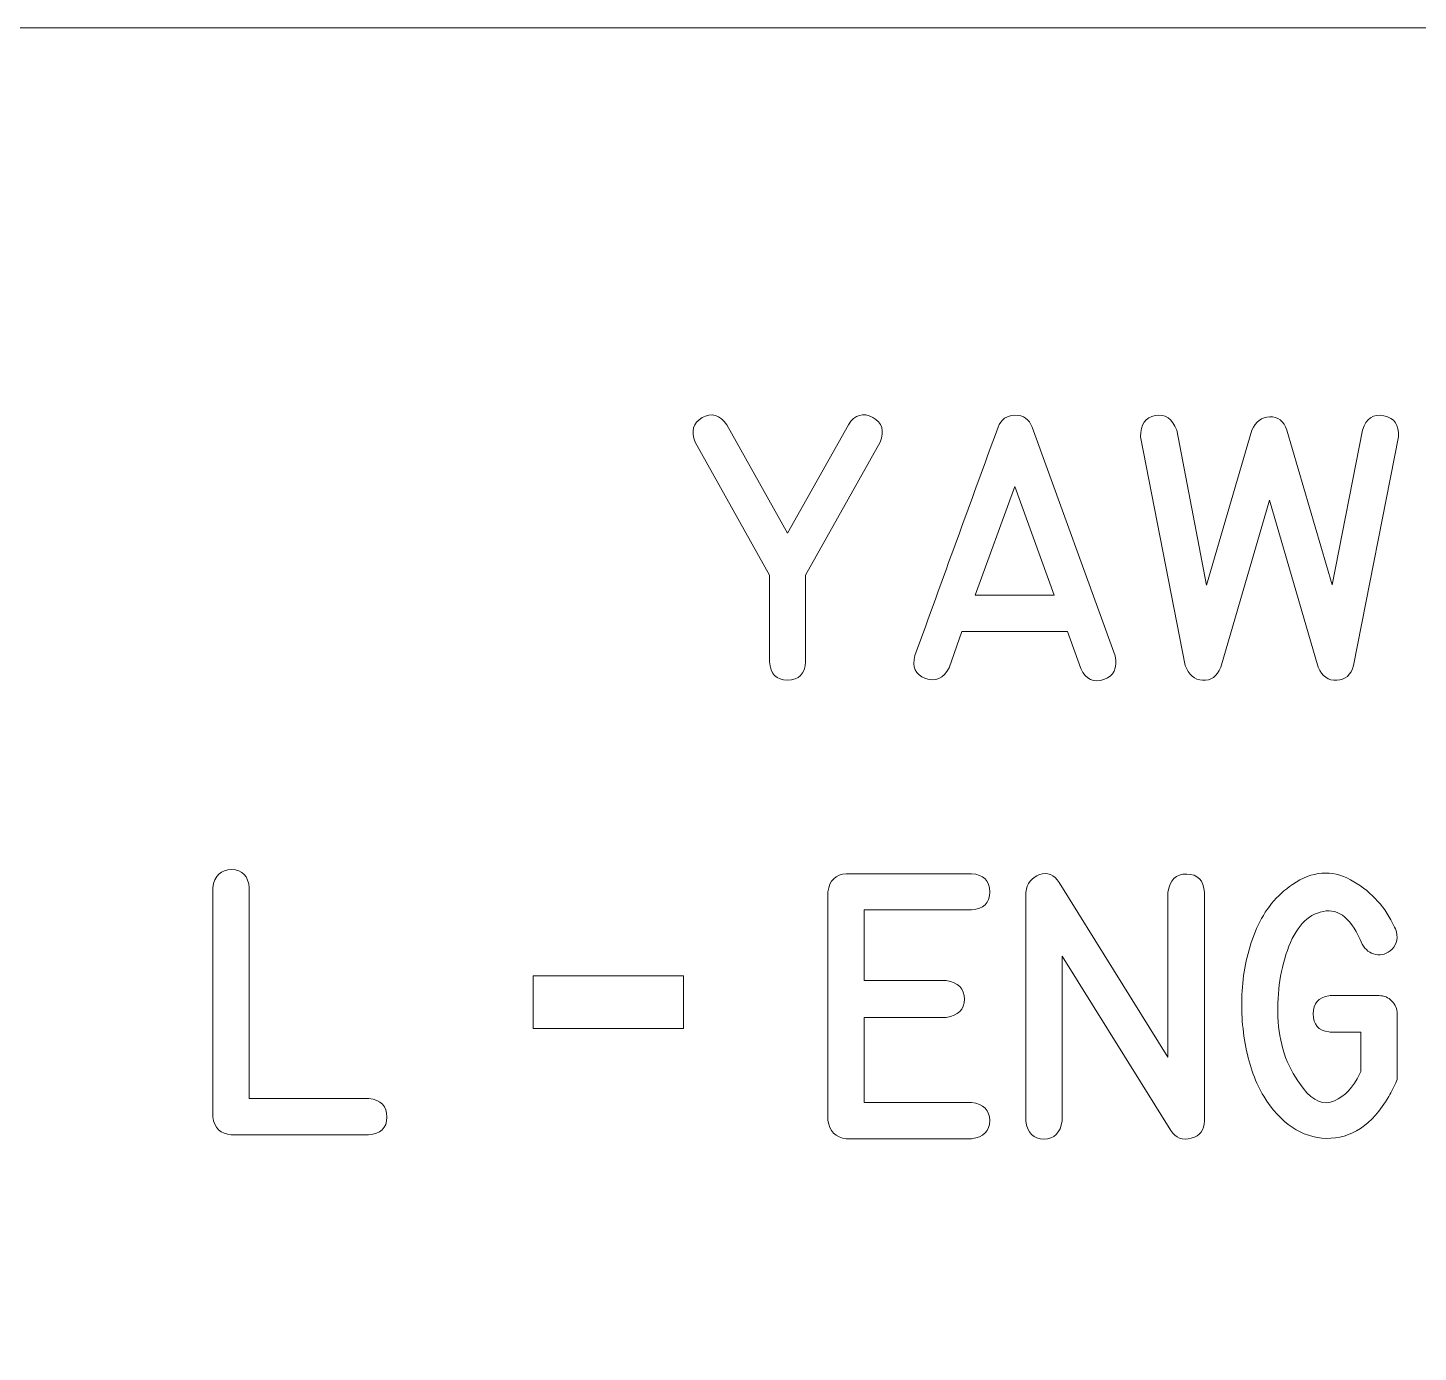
# Model space of a CAD drawing. Header units: millimetres. Extents: x -161 to 226, y -138 to 138.
# Drawn here: x -65.69 to -47.18, y 119.96 to 137.59 of the extents above; entities that cross this region are included whole.
import ezdxf

# ---------------------------------------------------------------- set-up
doc = ezdxf.new("R2010")
doc.units = ezdxf.units.MM
doc.header["$MEASUREMENT"] = 0

msp = doc.modelspace()

# ---------------------------------------------------------------- linework, layer by layer
at = {"color": 240, "lineweight": 9}
msp.add_lwpolyline([(-58.9649, 124.2693), (-56.9649, 124.2693), (-56.9649, 124.9693), (-58.9649, 124.9693), (-58.9649, 124.2693)], close=True, dxfattribs=at)
at = {"color": 250, "lineweight": 9}
msp.add_open_spline([(54.8058, 136.0871), (54.8056, 136.4852), (54.6472, 136.8669), (54.3655, 137.1482), (54.3655, 137.1482), (54.0839, 137.4295), (53.7039, 137.5874), (53.3058, 137.5871), (53.3058, 137.5871), (53.3058, 137.5871), (-88.1442, 137.5871), (-88.1442, 137.5871), (-88.1442, 137.5871), (-88.5422, 137.5869), (-88.9239, 137.4285), (-89.2052, 137.1468), (-89.2052, 137.1468), (-89.4865, 136.8652), (-89.6444, 136.4852), (-89.6442, 136.0871), (-89.6442, 136.0871), (-89.6442, 136.0871), (-89.6442, 131.5996), (-89.6442, 131.5996), (-89.6442, 131.5996), (-89.6439, 131.2015), (-89.4855, 130.8199), (-89.2039, 130.5386), (-89.2039, 130.5386), (-88.9222, 130.2573), (-88.5422, 130.0994), (-88.1442, 130.0996), (-88.1442, 130.0996), (-88.1442, 130.0996), (-85.6817, 130.0996), (-85.6817, 130.0996), (-85.6817, 130.0996), (-83.5381, 130.0996), (-81.5573, 128.956), (-80.4855, 127.0996), (-80.4855, 127.0996), (-79.4137, 125.2432), (-79.4137, 122.956), (-80.4855, 121.0996), (-80.4855, 121.0996), (-81.5573, 119.2432), (-83.5381, 118.0996), (-85.6817, 118.0996), (-85.6817, 118.0996), (-85.6817, 118.0996), (-88.1442, 118.0996), (-88.1442, 118.0996), (-88.1442, 118.0996), (-88.5422, 118.0994), (-88.9239, 117.941), (-89.2052, 117.6593), (-89.2052, 117.6593), (-89.4865, 117.3777), (-89.6444, 116.9977), (-89.6442, 116.5996), (-89.6442, 116.5996), (-89.6442, 116.5996), (-89.6442, 74.4496), (-89.6442, 74.4496), (-89.6442, 74.4496), (-89.6439, 74.0515), (-89.4855, 73.6699), (-89.2039, 73.3886), (-89.2039, 73.3886), (-88.9222, 73.1073), (-88.5422, 72.9494), (-88.1442, 72.9496), (-88.1442, 72.9496), (-88.1442, 72.9496), (-85.6817, 72.9496), (-85.6817, 72.9496), (-85.6817, 72.9496), (-83.5381, 72.9496), (-81.5573, 71.806), (-80.4855, 69.9496), (-80.4855, 69.9496), (-79.4137, 68.0932), (-79.4137, 65.806), (-80.4855, 63.9496), (-80.4855, 63.9496), (-81.5573, 62.0932), (-83.5381, 60.9496), (-85.6817, 60.9496), (-85.6817, 60.9496), (-85.6817, 60.9496), (-88.1442, 60.9496), (-88.1442, 60.9496), (-88.1442, 60.9496), (-88.5422, 60.9494), (-88.9239, 60.791), (-89.2052, 60.5093), (-89.2052, 60.5093), (-89.4865, 60.2277), (-89.6444, 59.8477), (-89.6442, 59.4496), (-89.6442, 59.4496), (-89.6442, 59.4496), (-89.6442, 54.9621), (-89.6442, 54.9621), (-89.6442, 54.9621), (-89.6439, 54.564), (-89.4855, 54.1824), (-89.2039, 53.9011), (-89.2039, 53.9011), (-88.9222, 53.6198), (-88.5422, 53.4619), (-88.1442, 53.4621), (-88.1442, 53.4621), (-88.1442, 53.4621), (53.3058, 53.4621), (53.3058, 53.4621), (53.3058, 53.4621), (53.7039, 53.4624), (54.0856, 53.6208), (54.3669, 53.9024), (54.3669, 53.9024), (54.6482, 54.1841), (54.8061, 54.564), (54.8058, 54.9621), (54.8058, 54.9621), (54.8058, 54.9621), (54.8058, 59.4496), (54.8058, 59.4496), (54.8058, 59.4496), (54.8056, 59.8477), (54.6472, 60.2294), (54.3655, 60.5107), (54.3655, 60.5107), (54.0839, 60.792), (53.7039, 60.9499), (53.3058, 60.9496), (53.3058, 60.9496), (53.3058, 60.9496), (50.8433, 60.9496), (50.8433, 60.9496), (50.8433, 60.9496), (48.6997, 60.9496), (46.719, 62.0932), (45.6472, 63.9496), (45.6472, 63.9496), (44.5754, 65.806), (44.5754, 68.0932), (45.6472, 69.9496), (45.6472, 69.9496), (46.719, 71.806), (48.6997, 72.9496), (50.8433, 72.9496), (50.8433, 72.9496), (50.8433, 72.9496), (53.3058, 72.9496), (53.3058, 72.9496), (53.3058, 72.9496), (53.7039, 72.9499), (54.0856, 73.1083), (54.3669, 73.3899), (54.3669, 73.3899), (54.6482, 73.6716), (54.8061, 74.0515), (54.8058, 74.4496), (54.8058, 74.4496), (54.8058, 74.4496), (54.8058, 116.5996), (54.8058, 116.5996), (54.8058, 116.5996), (54.8056, 116.9977), (54.6472, 117.3794), (54.3655, 117.6607), (54.3655, 117.6607), (54.0839, 117.942), (53.7039, 118.0999), (53.3058, 118.0996), (53.3058, 118.0996), (53.3058, 118.0996), (50.8433, 118.0996), (50.8433, 118.0996), (50.8433, 118.0996), (48.6997, 118.0996), (46.719, 119.2432), (45.6472, 121.0996), (45.6472, 121.0996), (44.5754, 122.956), (44.5754, 125.2432), (45.6472, 127.0996), (45.6472, 127.0996), (46.719, 128.956), (48.6997, 130.0996), (50.8433, 130.0996), (50.8433, 130.0996), (50.8433, 130.0996), (53.3058, 130.0996), (53.3058, 130.0996), (53.3058, 130.0996), (53.7039, 130.0999), (54.0856, 130.2583), (54.3669, 130.5399), (54.3669, 130.5399), (54.6482, 130.8216), (54.8061, 131.2015), (54.8058, 131.5996), (54.8058, 131.5996), (54.8058, 131.5996), (54.8058, 136.0871), (54.8058, 136.0871)], degree=3, knots=[0, 0, 0, 0, 0.0188679, 0.0188679, 0.0188679, 0.0188679, 0.0377358, 0.0377358, 0.0377358, 0.0377358, 0.0566038, 0.0566038, 0.0566038, 0.0566038, 0.0754717, 0.0754717, 0.0754717, 0.0754717, 0.0943396, 0.0943396, 0.0943396, 0.0943396, 0.1132075, 0.1132075, 0.1132075, 0.1132075, 0.1320755, 0.1320755, 0.1320755, 0.1320755, 0.1509434, 0.1509434, 0.1509434, 0.1509434, 0.1698113, 0.1698113, 0.1698113, 0.1698113, 0.1886792, 0.1886792, 0.1886792, 0.1886792, 0.2075472, 0.2075472, 0.2075472, 0.2075472, 0.2264151, 0.2264151, 0.2264151, 0.2264151, 0.245283, 0.245283, 0.245283, 0.245283, 0.2641509, 0.2641509, 0.2641509, 0.2641509, 0.2830189, 0.2830189, 0.2830189, 0.2830189, 0.3018868, 0.3018868, 0.3018868, 0.3018868, 0.3207547, 0.3207547, 0.3207547, 0.3207547, 0.3396226, 0.3396226, 0.3396226, 0.3396226, 0.3584906, 0.3584906, 0.3584906, 0.3584906, 0.3773585, 0.3773585, 0.3773585, 0.3773585, 0.3962264, 0.3962264, 0.3962264, 0.3962264, 0.4150943, 0.4150943, 0.4150943, 0.4150943, 0.4339623, 0.4339623, 0.4339623, 0.4339623, 0.4528302, 0.4528302, 0.4528302, 0.4528302, 0.4716981, 0.4716981, 0.4716981, 0.4716981, 0.490566, 0.490566, 0.490566, 0.490566, 0.509434, 0.509434, 0.509434, 0.509434, 0.5283019, 0.5283019, 0.5283019, 0.5283019, 0.5471698, 0.5471698, 0.5471698, 0.5471698, 0.5660377, 0.5660377, 0.5660377, 0.5660377, 0.5849057, 0.5849057, 0.5849057, 0.5849057, 0.6037736, 0.6037736, 0.6037736, 0.6037736, 0.6226415, 0.6226415, 0.6226415, 0.6226415, 0.6415094, 0.6415094, 0.6415094, 0.6415094, 0.6603774, 0.6603774, 0.6603774, 0.6603774, 0.6792453, 0.6792453, 0.6792453, 0.6792453, 0.6981132, 0.6981132, 0.6981132, 0.6981132, 0.7169811, 0.7169811, 0.7169811, 0.7169811, 0.7358491, 0.7358491, 0.7358491, 0.7358491, 0.754717, 0.754717, 0.754717, 0.754717, 0.7735849, 0.7735849, 0.7735849, 0.7735849, 0.7924528, 0.7924528, 0.7924528, 0.7924528, 0.8113208, 0.8113208, 0.8113208, 0.8113208, 0.8301887, 0.8301887, 0.8301887, 0.8301887, 0.8490566, 0.8490566, 0.8490566, 0.8490566, 0.8679245, 0.8679245, 0.8679245, 0.8679245, 0.8867925, 0.8867925, 0.8867925, 0.8867925, 0.9056604, 0.9056604, 0.9056604, 0.9056604, 0.9245283, 0.9245283, 0.9245283, 0.9245283, 0.9433962, 0.9433962, 0.9433962, 0.9433962, 0.9622642, 0.9622642, 0.9622642, 0.9622642, 1, 1, 1, 1], dxfattribs=at)
at = {"color": 240, "lineweight": 9}
for points, knots in [([(-54.7687, 132.3043), (-54.6793, 132.4389), (-54.5711, 132.4707), (-54.4441, 132.4007), (-54.4441, 132.4007), (-54.3171, 132.3307), (-54.2848, 132.2214), (-54.3465, 132.072), (-54.3465, 132.072), (-54.3465, 132.072), (-55.3372, 130.3029), (-55.3372, 130.3029), (-55.3372, 130.3029), (-55.3372, 130.3029), (-55.3372, 129.1505), (-55.3372, 129.1505), (-55.3372, 129.1505), (-55.3478, 128.9877), (-55.4278, 128.9059), (-55.5777, 128.9059), (-55.5777, 128.9059), (-55.7276, 128.9059), (-55.8076, 128.9877), (-55.8176, 129.1505), (-55.8176, 129.1505), (-55.8176, 129.1505), (-55.8176, 130.3029), (-55.8176, 130.3029), (-55.8176, 130.3029), (-55.8176, 130.3029), (-56.8065, 132.072), (-56.8065, 132.072), (-56.8065, 132.072), (-56.8677, 132.2202), (-56.8365, 132.329), (-56.7136, 132.3984), (-56.7136, 132.3984), (-56.5908, 132.4677), (-56.4808, 132.4366), (-56.3844, 132.3043), (-56.3844, 132.3043), (-56.3844, 132.3043), (-55.5765, 130.8609), (-55.5765, 130.8609), (-55.5765, 130.8609), (-55.5765, 130.8609), (-54.7687, 132.3043), (-54.7687, 132.3043)], [0, 0, 0, 0, 0.0769231, 0.0769231, 0.0769231, 0.0769231, 0.1538462, 0.1538462, 0.1538462, 0.1538462, 0.2307692, 0.2307692, 0.2307692, 0.2307692, 0.3076923, 0.3076923, 0.3076923, 0.3076923, 0.3846154, 0.3846154, 0.3846154, 0.3846154, 0.4615385, 0.4615385, 0.4615385, 0.4615385, 0.5384615, 0.5384615, 0.5384615, 0.5384615, 0.6153846, 0.6153846, 0.6153846, 0.6153846, 0.6923077, 0.6923077, 0.6923077, 0.6923077, 0.7692308, 0.7692308, 0.7692308, 0.7692308, 0.8461538, 0.8461538, 0.8461538, 0.8461538, 1, 1, 1, 1]), ([(-53.8815, 129.2346), (-53.698, 129.7414), (-53.514, 130.2476), (-53.33, 130.7533), (-53.33, 130.7533), (-53.1453, 131.2589), (-52.9607, 131.7651), (-52.7761, 132.2714), (-52.7761, 132.2714), (-52.7379, 132.376), (-52.6626, 132.4289), (-52.5503, 132.4301), (-52.5503, 132.4301), (-52.4374, 132.4313), (-52.3616, 132.3784), (-52.3228, 132.2714), (-52.3228, 132.2714), (-52.3228, 132.2714), (-51.2186, 129.2264), (-51.2186, 129.2264), (-51.2186, 129.2264), (-51.1845, 129.0641), (-51.2339, 128.96), (-51.3668, 128.913), (-51.3668, 128.913), (-51.5003, 128.8654), (-51.6026, 128.9142), (-51.6755, 129.0576), (-51.6755, 129.0576), (-51.6755, 129.0576), (-51.8524, 129.5503), (-51.8524, 129.5503), (-51.8524, 129.5503), (-51.8524, 129.5503), (-53.2565, 129.5503), (-53.2565, 129.5503), (-53.2565, 129.5503), (-53.2565, 129.5503), (-53.4287, 129.0694), (-53.4287, 129.0694), (-53.4287, 129.0694), (-53.5022, 128.9247), (-53.6069, 128.8777), (-53.7421, 128.9277), (-53.7421, 128.9277), (-53.8779, 128.9771), (-53.9244, 129.08), (-53.8815, 129.2346)], [0, 0, 0, 0, 0.0769231, 0.0769231, 0.0769231, 0.0769231, 0.1538462, 0.1538462, 0.1538462, 0.1538462, 0.2307692, 0.2307692, 0.2307692, 0.2307692, 0.3076923, 0.3076923, 0.3076923, 0.3076923, 0.3846154, 0.3846154, 0.3846154, 0.3846154, 0.4615385, 0.4615385, 0.4615385, 0.4615385, 0.5384615, 0.5384615, 0.5384615, 0.5384615, 0.6153846, 0.6153846, 0.6153846, 0.6153846, 0.6923077, 0.6923077, 0.6923077, 0.6923077, 0.7692308, 0.7692308, 0.7692308, 0.7692308, 0.8461538, 0.8461538, 0.8461538, 0.8461538, 1, 1, 1, 1]), ([(-48.9298, 132.2337), (-48.9298, 132.2337), (-48.3265, 130.1735), (-48.3265, 130.1735), (-48.3265, 130.1735), (-48.3265, 130.1735), (-47.9238, 132.2337), (-47.9238, 132.2337), (-47.9238, 132.2337), (-47.8756, 132.3889), (-47.7809, 132.4519), (-47.6404, 132.423), (-47.6404, 132.423), (-47.4993, 132.3942), (-47.4352, 132.3008), (-47.4464, 132.1426), (-47.4464, 132.1426), (-47.4464, 132.1426), (-48.0425, 129.1005), (-48.0425, 129.1005), (-48.0425, 129.1005), (-48.079, 128.973), (-48.1543, 128.9071), (-48.2671, 128.9024), (-48.2671, 128.9024), (-48.38, 128.8977), (-48.4623, 128.9559), (-48.5129, 129.0764), (-48.5129, 129.0764), (-48.5129, 129.0764), (-49.1638, 131.2983), (-49.1638, 131.2983), (-49.1638, 131.2983), (-49.1638, 131.2983), (-49.8099, 129.0764), (-49.8099, 129.0764), (-49.8099, 129.0764), (-49.8622, 128.9524), (-49.9434, 128.8942), (-50.0527, 128.9024), (-50.0527, 128.9024), (-50.1615, 128.9106), (-50.2385, 128.9765), (-50.2832, 129.1005), (-50.2832, 129.1005), (-50.2832, 129.1005), (-50.8794, 132.1426), (-50.8794, 132.1426), (-50.8794, 132.1426), (-50.8794, 132.3066), (-50.8141, 132.4013), (-50.683, 132.426), (-50.683, 132.426), (-50.5519, 132.4507), (-50.4567, 132.3866), (-50.3973, 132.2337), (-50.3973, 132.2337), (-50.3973, 132.2337), (-49.9992, 130.17), (-49.9992, 130.17), (-49.9992, 130.17), (-49.9992, 130.17), (-49.3966, 132.2337), (-49.3966, 132.2337), (-49.3966, 132.2337), (-49.3472, 132.3472), (-49.2678, 132.406), (-49.1596, 132.4095), (-49.1596, 132.4095), (-49.0509, 132.413), (-48.9744, 132.3543), (-48.9298, 132.2337)], [0, 0, 0, 0, 0.0526316, 0.0526316, 0.0526316, 0.0526316, 0.1052632, 0.1052632, 0.1052632, 0.1052632, 0.1578947, 0.1578947, 0.1578947, 0.1578947, 0.2105263, 0.2105263, 0.2105263, 0.2105263, 0.2631579, 0.2631579, 0.2631579, 0.2631579, 0.3157895, 0.3157895, 0.3157895, 0.3157895, 0.3684211, 0.3684211, 0.3684211, 0.3684211, 0.4210526, 0.4210526, 0.4210526, 0.4210526, 0.4736842, 0.4736842, 0.4736842, 0.4736842, 0.5263158, 0.5263158, 0.5263158, 0.5263158, 0.5789474, 0.5789474, 0.5789474, 0.5789474, 0.6315789, 0.6315789, 0.6315789, 0.6315789, 0.6842105, 0.6842105, 0.6842105, 0.6842105, 0.7368421, 0.7368421, 0.7368421, 0.7368421, 0.7894737, 0.7894737, 0.7894737, 0.7894737, 0.8421053, 0.8421053, 0.8421053, 0.8421053, 0.8947368, 0.8947368, 0.8947368, 0.8947368, 1, 1, 1, 1]), ([(-52.0282, 130.0342), (-52.0282, 130.0342), (-52.5521, 131.4811), (-52.5521, 131.4811), (-52.5521, 131.4811), (-52.5521, 131.4811), (-53.0789, 130.0342), (-53.0789, 130.0342), (-53.0789, 130.0342), (-53.0789, 130.0342), (-52.0282, 130.0342), (-52.0282, 130.0342)], [0, 0, 0, 0, 0.25, 0.25, 0.25, 0.25, 0.5, 0.5, 0.5, 0.5, 1, 1, 1, 1]), ([(-52.5521, 131.4811), (-52.5521, 131.4811), (-52.0282, 130.0342), (-52.0282, 130.0342), (-52.0282, 130.0342), (-52.0282, 130.0342), (-52.5521, 131.4811), (-52.5521, 131.4811)], [0, 0, 0, 0, 0.3333333, 0.3333333, 0.3333333, 0.3333333, 1, 1, 1, 1]), ([(-62.9844, 122.8537), (-63.1255, 122.8631), (-63.2072, 122.9425), (-63.229, 123.093), (-63.229, 123.093), (-63.229, 123.093), (-63.229, 126.1386), (-63.229, 126.1386), (-63.229, 126.1386), (-63.2049, 126.3038), (-63.1208, 126.385), (-62.9774, 126.3826), (-62.9774, 126.3826), (-62.8339, 126.3797), (-62.7557, 126.2979), (-62.7434, 126.1386), (-62.7434, 126.1386), (-62.7434, 126.1386), (-62.7434, 123.3347), (-62.7434, 123.3347), (-62.7434, 123.3347), (-62.7434, 123.3347), (-61.1535, 123.3359), (-61.1535, 123.3359), (-61.1535, 123.3359), (-60.9901, 123.3176), (-60.9095, 123.2353), (-60.9113, 123.0889), (-60.9113, 123.0889), (-60.9131, 122.9425), (-60.9942, 122.8643), (-61.1553, 122.8537), (-61.1553, 122.8537), (-61.1553, 122.8537), (-62.9844, 122.8537), (-62.9844, 122.8537)], [0, 0, 0, 0, 0.1, 0.1, 0.1, 0.1, 0.2, 0.2, 0.2, 0.2, 0.3, 0.3, 0.3, 0.3, 0.4, 0.4, 0.4, 0.4, 0.5, 0.5, 0.5, 0.5, 0.6, 0.6, 0.6, 0.6, 0.7, 0.7, 0.7, 0.7, 0.8, 0.8, 0.8, 0.8, 1, 1, 1, 1]), ([(-53.1286, 125.8476), (-53.1286, 125.8476), (-54.5567, 125.8476), (-54.5567, 125.8476), (-54.5567, 125.8476), (-54.5567, 125.8476), (-54.5567, 124.9052), (-54.5567, 124.9052), (-54.5567, 124.9052), (-54.5567, 124.9052), (-53.4678, 124.9052), (-53.4678, 124.9052), (-53.4678, 124.9052), (-53.305, 124.8811), (-53.2238, 124.7993), (-53.2244, 124.66), (-53.2244, 124.66), (-53.225, 124.5201), (-53.3061, 124.4389), (-53.4678, 124.416), (-53.4678, 124.416), (-53.4678, 124.416), (-54.5567, 124.416), (-54.5567, 124.416), (-54.5567, 124.416), (-54.5567, 124.416), (-54.5567, 123.2842), (-54.5567, 123.2842), (-54.5567, 123.2842), (-54.5567, 123.2842), (-53.1286, 123.2842), (-53.1286, 123.2842), (-53.1286, 123.2842), (-52.9669, 123.2601), (-52.8858, 123.1795), (-52.8858, 123.0414), (-52.8858, 123.0414), (-52.8858, 122.9038), (-52.9669, 122.8232), (-53.1286, 122.8003), (-53.1286, 122.8003), (-53.1286, 122.8003), (-54.796, 122.8003), (-54.796, 122.8003), (-54.796, 122.8003), (-54.9395, 122.8185), (-55.0212, 122.9003), (-55.0406, 123.0449), (-55.0406, 123.0449), (-55.0406, 123.0449), (-55.0406, 126.0869), (-55.0406, 126.0869), (-55.0406, 126.0869), (-55.0188, 126.2386), (-54.9371, 126.3186), (-54.796, 126.328), (-54.796, 126.328), (-54.796, 126.328), (-53.1286, 126.328), (-53.1286, 126.328), (-53.1286, 126.328), (-52.9669, 126.3157), (-52.8858, 126.2345), (-52.8864, 126.0858), (-52.8864, 126.0858), (-52.8869, 125.937), (-52.9681, 125.8576), (-53.1286, 125.8476)], [0, 0, 0, 0, 0.0555556, 0.0555556, 0.0555556, 0.0555556, 0.1111111, 0.1111111, 0.1111111, 0.1111111, 0.1666667, 0.1666667, 0.1666667, 0.1666667, 0.2222222, 0.2222222, 0.2222222, 0.2222222, 0.2777778, 0.2777778, 0.2777778, 0.2777778, 0.3333333, 0.3333333, 0.3333333, 0.3333333, 0.3888889, 0.3888889, 0.3888889, 0.3888889, 0.4444444, 0.4444444, 0.4444444, 0.4444444, 0.5, 0.5, 0.5, 0.5, 0.5555556, 0.5555556, 0.5555556, 0.5555556, 0.6111111, 0.6111111, 0.6111111, 0.6111111, 0.6666667, 0.6666667, 0.6666667, 0.6666667, 0.7222222, 0.7222222, 0.7222222, 0.7222222, 0.7777778, 0.7777778, 0.7777778, 0.7777778, 0.8333333, 0.8333333, 0.8333333, 0.8333333, 0.8888889, 0.8888889, 0.8888889, 0.8888889, 1, 1, 1, 1]), ([(-50.0284, 123.0378), (-50.0284, 122.9173), (-50.0866, 122.8409), (-50.203, 122.8079), (-50.203, 122.8079), (-50.32, 122.7756), (-50.4099, 122.8097), (-50.4746, 122.9108), (-50.4746, 122.9108), (-50.4746, 122.9108), (-51.9216, 125.2309), (-51.9216, 125.2309), (-51.9216, 125.2309), (-51.9216, 125.2309), (-51.9216, 123.0378), (-51.9216, 123.0378), (-51.9216, 123.0378), (-51.9468, 122.8773), (-52.028, 122.7968), (-52.165, 122.7968), (-52.165, 122.7968), (-52.3025, 122.7968), (-52.3831, 122.8773), (-52.4072, 123.0378), (-52.4072, 123.0378), (-52.4072, 123.0378), (-52.4072, 126.0799), (-52.4072, 126.0799), (-52.4072, 126.0799), (-52.3901, 126.1992), (-52.329, 126.278), (-52.2238, 126.3162), (-52.2238, 126.3162), (-52.1185, 126.3539), (-52.0309, 126.318), (-51.9609, 126.2092), (-51.9609, 126.2092), (-51.9609, 126.2092), (-50.514, 123.8857), (-50.514, 123.8857), (-50.514, 123.8857), (-50.514, 123.8857), (-50.514, 126.0799), (-50.514, 126.0799), (-50.514, 126.0799), (-50.4922, 126.2439), (-50.4088, 126.3256), (-50.2635, 126.3239), (-50.2635, 126.3239), (-50.1183, 126.3221), (-50.0401, 126.241), (-50.0284, 126.0799), (-50.0284, 126.0799), (-50.0284, 126.0799), (-50.0284, 123.0378), (-50.0284, 123.0378)], [0, 0, 0, 0, 0.0666667, 0.0666667, 0.0666667, 0.0666667, 0.1333333, 0.1333333, 0.1333333, 0.1333333, 0.2, 0.2, 0.2, 0.2, 0.2666667, 0.2666667, 0.2666667, 0.2666667, 0.3333333, 0.3333333, 0.3333333, 0.3333333, 0.4, 0.4, 0.4, 0.4, 0.4666667, 0.4666667, 0.4666667, 0.4666667, 0.5333333, 0.5333333, 0.5333333, 0.5333333, 0.6, 0.6, 0.6, 0.6, 0.6666667, 0.6666667, 0.6666667, 0.6666667, 0.7333333, 0.7333333, 0.7333333, 0.7333333, 0.8, 0.8, 0.8, 0.8, 0.8666667, 0.8666667, 0.8666667, 0.8666667, 1, 1, 1, 1]), ([(-48.3556, 124.2214), (-48.3556, 124.2214), (-48.3709, 124.2231), (-48.3709, 124.2231), (-48.3709, 124.2231), (-48.5115, 124.2402), (-48.5814, 124.3202), (-48.5814, 124.4624), (-48.5814, 124.4624), (-48.5814, 124.6047), (-48.5115, 124.6847), (-48.3709, 124.7017), (-48.3709, 124.7017), (-48.3709, 124.7017), (-48.3556, 124.7053), (-48.3556, 124.7053), (-48.3556, 124.7053), (-48.3556, 124.7053), (-48.3404, 124.7053), (-48.3404, 124.7053), (-48.3404, 124.7053), (-48.3404, 124.7053), (-47.7048, 124.7053), (-47.7048, 124.7053), (-47.7048, 124.7053), (-47.6378, 124.7053), (-47.5807, 124.6817), (-47.5331, 124.6341), (-47.5331, 124.6341), (-47.4855, 124.5865), (-47.462, 124.5289), (-47.462, 124.4624), (-47.462, 124.4624), (-47.462, 124.4624), (-47.462, 123.5893), (-47.462, 123.5893), (-47.462, 123.5893), (-47.462, 123.5893), (-47.4825, 123.5446), (-47.4825, 123.5446), (-47.4825, 123.5446), (-47.4825, 123.5446), (-47.4943, 123.517), (-47.4943, 123.517), (-47.4943, 123.517), (-47.4943, 123.517), (-47.5066, 123.4911), (-47.5066, 123.4911), (-47.5066, 123.4911), (-47.5066, 123.4911), (-47.5202, 123.4653), (-47.5202, 123.4653), (-47.5202, 123.4653), (-47.5202, 123.4653), (-47.5343, 123.4394), (-47.5343, 123.4394), (-47.5343, 123.4394), (-47.5343, 123.4394), (-47.546, 123.4135), (-47.546, 123.4135), (-47.546, 123.4135), (-47.546, 123.4135), (-47.5602, 123.3877), (-47.5602, 123.3877), (-47.5602, 123.3877), (-47.5602, 123.3877), (-47.5754, 123.3618), (-47.5754, 123.3618), (-47.5754, 123.3618), (-47.7983, 122.9832), (-48.0752, 122.7979), (-48.4056, 122.8062), (-48.4056, 122.8062), (-48.7366, 122.815), (-49.0142, 123.002), (-49.2393, 123.3671), (-49.2393, 123.3671), (-49.3463, 123.5405), (-49.4251, 123.7575), (-49.4769, 124.0191), (-49.4769, 124.0191), (-49.5286, 124.2802), (-49.5445, 124.5471), (-49.5233, 124.8199), (-49.5233, 124.8199), (-49.5027, 125.0927), (-49.4392, 125.352), (-49.3334, 125.5984), (-49.3334, 125.5984), (-49.227, 125.8447), (-49.0682, 126.0405), (-48.8572, 126.1851), (-48.8572, 126.1851), (-48.5926, 126.3645), (-48.3357, 126.385), (-48.0852, 126.248), (-48.0852, 126.248), (-47.8347, 126.1105), (-47.6478, 125.9182), (-47.5237, 125.6701), (-47.5237, 125.6701), (-47.5237, 125.6701), (-47.5102, 125.6425), (-47.5102, 125.6425), (-47.5102, 125.6425), (-47.5102, 125.6425), (-47.4996, 125.6183), (-47.4996, 125.6183), (-47.4996, 125.6183), (-47.4996, 125.6183), (-47.4861, 125.5925), (-47.4861, 125.5925), (-47.4861, 125.5925), (-47.4467, 125.4837), (-47.462, 125.3943), (-47.5308, 125.3255), (-47.5308, 125.3255), (-47.5972, 125.2603), (-47.6695, 125.2356), (-47.7477, 125.2521), (-47.7477, 125.2521), (-47.8259, 125.2691), (-47.8859, 125.315), (-47.9288, 125.3908), (-47.9288, 125.3908), (-48.0628, 125.7242), (-48.2357, 125.8694), (-48.448, 125.8265), (-48.448, 125.8265), (-48.6596, 125.7841), (-48.8184, 125.6107), (-48.9242, 125.3067), (-48.9242, 125.3067), (-49.0277, 125.0128), (-49.0682, 124.6964), (-49.0465, 124.3584), (-49.0465, 124.3584), (-49.0247, 124.0203), (-48.9142, 123.7251), (-48.7155, 123.4741), (-48.7155, 123.4741), (-48.5791, 123.2983), (-48.4403, 123.2419), (-48.2986, 123.3048), (-48.2986, 123.3048), (-48.1575, 123.3683), (-48.0464, 123.4858), (-47.9647, 123.6581), (-47.9647, 123.6581), (-47.9647, 123.6581), (-47.9458, 123.6957), (-47.9458, 123.6957), (-47.9458, 123.6957), (-47.9458, 123.6957), (-47.9458, 124.2214), (-47.9458, 124.2214), (-47.9458, 124.2214), (-47.9458, 124.2214), (-48.3556, 124.2214), (-48.3556, 124.2214)], [0, 0, 0, 0, 0.0243902, 0.0243902, 0.0243902, 0.0243902, 0.0487805, 0.0487805, 0.0487805, 0.0487805, 0.0731707, 0.0731707, 0.0731707, 0.0731707, 0.097561, 0.097561, 0.097561, 0.097561, 0.1219512, 0.1219512, 0.1219512, 0.1219512, 0.1463415, 0.1463415, 0.1463415, 0.1463415, 0.1707317, 0.1707317, 0.1707317, 0.1707317, 0.195122, 0.195122, 0.195122, 0.195122, 0.2195122, 0.2195122, 0.2195122, 0.2195122, 0.2439024, 0.2439024, 0.2439024, 0.2439024, 0.2682927, 0.2682927, 0.2682927, 0.2682927, 0.2926829, 0.2926829, 0.2926829, 0.2926829, 0.3170732, 0.3170732, 0.3170732, 0.3170732, 0.3414634, 0.3414634, 0.3414634, 0.3414634, 0.3658537, 0.3658537, 0.3658537, 0.3658537, 0.3902439, 0.3902439, 0.3902439, 0.3902439, 0.4146341, 0.4146341, 0.4146341, 0.4146341, 0.4390244, 0.4390244, 0.4390244, 0.4390244, 0.4634146, 0.4634146, 0.4634146, 0.4634146, 0.4878049, 0.4878049, 0.4878049, 0.4878049, 0.5121951, 0.5121951, 0.5121951, 0.5121951, 0.5365854, 0.5365854, 0.5365854, 0.5365854, 0.5609756, 0.5609756, 0.5609756, 0.5609756, 0.5853659, 0.5853659, 0.5853659, 0.5853659, 0.6097561, 0.6097561, 0.6097561, 0.6097561, 0.6341463, 0.6341463, 0.6341463, 0.6341463, 0.6585366, 0.6585366, 0.6585366, 0.6585366, 0.6829268, 0.6829268, 0.6829268, 0.6829268, 0.7073171, 0.7073171, 0.7073171, 0.7073171, 0.7317073, 0.7317073, 0.7317073, 0.7317073, 0.7560976, 0.7560976, 0.7560976, 0.7560976, 0.7804878, 0.7804878, 0.7804878, 0.7804878, 0.804878, 0.804878, 0.804878, 0.804878, 0.8292683, 0.8292683, 0.8292683, 0.8292683, 0.8536585, 0.8536585, 0.8536585, 0.8536585, 0.8780488, 0.8780488, 0.8780488, 0.8780488, 0.902439, 0.902439, 0.902439, 0.902439, 0.9268293, 0.9268293, 0.9268293, 0.9268293, 0.9512195, 0.9512195, 0.9512195, 0.9512195, 1, 1, 1, 1])]:
    msp.add_open_spline(points, degree=3, knots=knots, dxfattribs=at)

doc.saveas('drawing.dxf')
